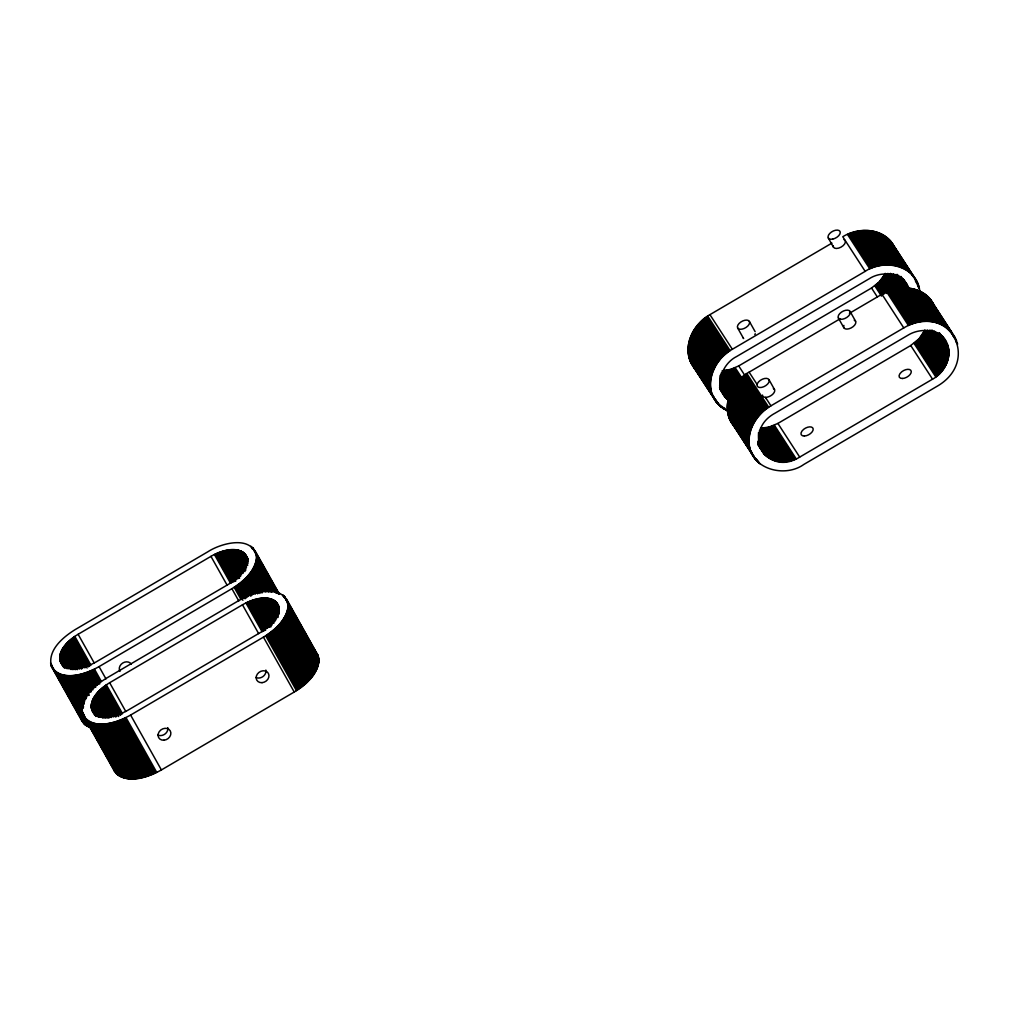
<?xml version="1.0" encoding="UTF-8"?>
<svg xmlns="http://www.w3.org/2000/svg" width="1009" height="1009" viewBox="0 0 1009 1009"><rect width="100%" height="100%" fill="white"/><g stroke="black" fill="none" stroke-linecap="round" stroke-linejoin="round"><path stroke-width="1.5" d="M245.553 554.546C251.821 566.743 238.288 578.334 228.892 584.047L96.057 661.967C86.143 667.428 70.756 673.192 61.461 663.783C55.192 651.587 68.726 639.996 78.122 634.283L210.944 556.363C221.488 550.157 241.428 543.851 247.861 558.645M277.084 602.991C283.352 615.187 269.819 626.791 260.423 632.492L127.588 710.412C117.675 715.873 102.287 721.637 92.992 712.228C86.724 700.044 100.257 688.441 109.653 682.727L242.475 604.807C252.691 598.955 271.408 592.51 278.623 605.741M256.551 557.7C253.436 534.455 221.475 542.892 207.942 551.721L75.107 629.641C62.899 637.221 47.133 650.401 51.459 666.533C61.902 682.702 85.614 674.176 99.071 666.608L231.906 588.688C243.144 581.764 255.05 571.662 256.551 557.7L276.516 593.292M288.082 606.157C284.967 582.899 253.007 591.337 239.474 600.178L106.639 678.086C94.43 685.666 78.664 698.846 82.99 714.977C93.433 731.147 117.145 722.621 130.602 715.053L263.437 637.133C274.675 630.209 286.581 620.119 288.082 606.157L318.882 661.046C317.394 675.008 305.475 685.098 294.237 692.023L161.402 769.943C148.033 777.346 125.974 785.506 114.421 771.153L82.99 714.977M318.882 661.046L317.885 655.144L314.467 650.49M728.082 411.306L721.309 407.232L716.63 402.541L693.524 367.049C680.709 349.253 692.212 324.204 709.932 314.657L831.921 243.106M716.63 402.541C702.794 384.858 714.296 358.939 732.357 349.278L865.192 271.358C884.25 258.09 917.95 265.834 919.842 291.979M736.381 428.674C718.345 411.962 729.595 382.26 749.119 372.157L839.942 318.894M749.056 440.391C749.346 425.975 758.743 412.921 770.939 405.82L903.774 327.9C949.431 300.922 981.694 360.982 936.667 386.523L803.832 464.443C783.804 478.846 747.82 468.264 749.056 440.391L727.237 406.728M945.748 341.282C937.954 328.593 919.615 327.862 907.898 335.253L775.063 413.173C741.161 431.347 766.272 477.951 799.708 457.09L932.543 379.17C947.527 371.299 955.22 349.404 942.305 336.035M782.29 461.845L760.471 428.182L768.896 427.148L777.889 423.427L910.723 345.507L919.073 338.734L924.383 330.864L946.202 364.526M733.934 387.317L723.138 370.644L730.63 369.395L738.702 365.926L871.524 288.006L879.217 281.952L884.779 274.208L894.743 289.583M849.427 313.32L881.954 294.237C898.678 283.378 926.161 286.001 934.473 306.206M914.495 277.576L892.057 242.967C880.882 227.656 857.852 227.34 842.767 236.737L865.192 271.358M51.459 666.533L82.044 721.208L85.424 725.042L90.457 727.64M900.936 276.403L909.248 289.217C904.014 272.884 882.27 270.172 869.317 278.698L736.482 356.618C720.943 364.4 712.959 388.969 728.864 400.548L719.732 386.447M696.387 370.404L693.524 367.049M749.119 372.157L757.229 384.631M930.588 299.585L955.372 337.876M929.15 297.907L951.701 332.402M928.394 297.113L956.292 339.869M937.399 311.125L934.876 307.24L935.242 308.287M939.909 315.01L942.431 318.894M944.109 321.48L947.464 326.651M949.986 330.536L956.696 340.903M927.586 296.343L949.406 330.006M952.862 335.467L954.552 338.065M926.766 295.599L948.586 329.262M955.712 340.424L957.39 343.01M925.909 294.893L947.728 328.556M956.002 341.496L957.68 344.082M890.695 241.239L916.79 281.322M925.013 294.212L946.833 327.875M889.963 240.407L917.711 283.315M889.194 239.612L913.132 276.655M914.797 279.216L918.114 284.349M924.093 293.569L945.912 327.231M888.399 238.843L910.837 273.452M916.828 282.835L918.48 285.396M887.567 238.099L910.004 272.72M915.491 281.334L918.808 286.455M923.159 292.951L944.979 326.613M886.709 237.392L909.147 272.001M917.433 284.967L919.098 287.54M922.188 292.37L944.008 326.033M885.826 236.711L908.251 271.333M917.686 286.064L919.35 288.624M921.192 291.815L943.011 325.478M884.906 236.068L907.343 270.677M883.96 235.45L906.397 270.059M920.17 291.311L941.99 324.974M882.989 234.87L905.426 269.479M919.123 290.819L940.943 324.482M881.992 234.315L904.43 268.936M918.051 290.378L939.871 324.04M880.971 233.811L903.408 268.419M916.967 289.961L938.786 323.637M879.924 233.319L902.361 267.94M915.857 289.596L937.676 323.258M878.864 232.877L901.289 267.486M877.78 232.474L900.205 267.082M914.734 289.255L936.554 322.918M913.586 288.952L935.406 322.615M876.67 232.095L899.095 266.704M875.547 231.755L897.972 266.363M912.426 288.688L934.246 322.35M874.399 231.452L896.837 266.061M911.253 288.46L933.073 322.123M942.129 336.035L943.806 338.62M940.413 334.244L947.552 344.99M939.429 332.831L947.817 345.772M873.239 231.187L895.677 265.796M940.514 334.912L948.069 346.566M910.068 288.271L931.887 321.934M939.051 333.134L948.283 347.373M939.24 333.954L948.46 348.193M903.761 279.518L907.167 284.727M872.066 230.96L894.491 265.569M903.017 278.888L905.224 282.066M938.547 333.487L948.624 349.026M903.156 279.468L930.689 321.783M937.84 333.033L948.75 349.858M902.008 278.484L908.655 288.738M937.096 332.579L948.838 350.703M870.881 230.771L893.306 265.38M902.248 279.19L900.583 276.63L908.869 289.545M936.314 332.138L948.901 351.561M900.747 277.538L929.478 321.669M936.352 332.995L948.939 352.418M900.066 277.084L907.545 288.624M869.67 230.62L892.107 265.228M898.54 275.356L906.839 288.183M906.435 287.931L928.255 321.594M934.675 331.267L948.939 353.276M898.628 276.201L906.107 287.742M933.804 330.838L948.901 354.146M868.459 230.506L890.897 265.115M897.051 274.322L906.17 288.599M897.064 275.356L927.019 321.556M933.741 331.709L948.851 355.017M896.232 274.927L904.543 287.754M931.975 329.993L948.75 355.887M867.236 230.43L889.673 265.039M895.374 274.511L925.783 321.556M931.849 330.864L948.637 356.757M895.311 275.381L903.623 288.208M866.012 230.393L888.437 265.001M930.866 330.447L948.485 357.627M893.558 273.691L924.534 321.594M929.844 330.019L948.296 358.51M864.776 230.393L887.201 265.014M893.444 274.562L902.576 288.662M929.63 330.889L948.094 359.381M892.461 274.158L923.285 321.682M928.545 330.473L947.842 360.251M863.527 230.43L885.965 265.052M891.439 273.754L901.415 289.129M927.435 330.044L947.577 361.108M900.217 288.133L922.037 321.795M890.405 273.338L900.369 288.725M862.279 230.506L884.716 265.127M927.132 330.902L947.274 361.979M890.152 274.208L900.129 289.596M898.969 288.284L920.788 321.947M925.972 330.46L946.946 362.836M861.03 230.632L883.455 265.241M889.055 273.792L899.032 289.179M887.92 273.376L919.527 322.136M924.774 330.019L946.593 363.681M859.769 230.784L882.207 265.392M887.592 274.234L897.569 289.621M896.459 288.7L918.278 322.363M858.52 230.973L880.958 265.581M886.406 273.805L896.37 289.192M923.967 331.709L945.786 365.372M885.183 273.363L895.16 288.751M923.525 332.529L945.345 366.191M895.21 288.965L917.03 322.628M857.259 231.2L879.697 265.808M923.058 333.348L944.878 367.011M893.961 289.268L915.781 322.93M856.01 231.465L878.448 266.073M884.338 275.028L894.302 290.415M922.567 334.156L944.386 367.818M883.859 275.848L914.532 323.271M922.037 334.95L943.856 368.613M854.762 231.767L877.199 266.376M883.367 276.655L891.679 289.482M921.494 335.732L943.314 369.408M891.477 289.987L913.296 323.649M853.526 232.108L875.951 266.717M882.85 277.45L891.161 290.277M920.927 336.514L942.747 370.177M890.253 290.39L912.06 324.053M882.307 278.244L890.606 291.059M920.334 337.271L942.154 370.934M852.29 232.486L874.715 267.095M881.727 279.014L889.206 290.542M889.03 290.844L910.85 324.507M919.716 338.015L941.536 371.678M851.054 232.89L873.491 267.511M881.134 279.77L888.614 291.298M919.073 338.734L940.893 372.397M887.819 291.324L909.639 324.986M849.83 233.344L872.268 267.953M880.516 280.515L887.996 292.042M918.404 339.453L940.224 373.116M879.873 281.234L886.52 291.487M886.621 291.841L908.441 325.503M917.723 340.147L939.543 373.809M848.619 233.823L871.057 268.432M879.217 281.952L886.697 293.48M917.017 340.815L938.837 374.478M847.421 234.34L869.859 268.949M878.524 282.646L885.17 292.9M916.286 341.471L938.105 375.134M877.817 283.315L884.464 293.569M915.541 342.114L937.361 375.777M877.098 283.97L883.745 294.224M914.785 342.732L936.604 376.395M876.354 284.614L882.169 293.581M914.003 343.325L935.822 376.988M881.954 294.237L903.774 327.9M875.585 285.232L882.232 295.486M874.803 285.824L881.462 296.091M910.723 345.507L932.543 379.17M871.524 288.006L877.351 296.974M770.939 405.82L765.44 397.344A6.71 3.683 -29.3 0 1 762.501 395.061M709.932 314.657L732.357 349.278M746.887 373.557L768.707 407.22M777.889 423.427L799.708 457.09M745.802 374.289L767.622 407.951M707.7 316.057L730.138 350.665M744.743 375.058L766.563 408.721M738.702 365.926L745.348 376.18M706.615 316.788L729.053 351.409M743.696 375.865L765.516 409.528M705.556 317.558L727.981 352.179M774.395 425.218L796.215 458.881M742.687 376.685L764.507 410.348M704.509 318.365L726.947 352.973M773.499 425.609L795.319 459.272M735.208 367.717L763.51 411.205M703.487 319.185L725.925 353.793M772.591 425.975L794.411 459.637M734.3 368.108L740.947 378.362M740.72 378.413L762.539 412.076M771.671 426.303L793.49 459.965M702.491 320.042L724.929 354.651M733.404 368.474L740.871 380.002M770.75 426.618L792.569 460.281M739.774 379.321L761.593 412.984M701.532 320.912L723.957 355.534M732.484 368.802L739.963 380.343M769.829 426.895L791.649 460.558M731.563 369.117L760.685 413.904M700.587 321.821L723.024 356.429M768.896 427.148L790.715 460.81M730.63 369.395L738.941 382.209M737.983 381.188L759.802 414.863M767.963 427.375L789.782 461.037M699.666 322.741L722.103 357.35M729.709 369.647L738.008 382.461M767.029 427.576L788.849 461.239M737.125 382.159L758.945 415.822M698.783 323.687L721.221 358.309M728.763 369.874L737.074 382.688M766.083 427.74L787.903 461.403M727.83 370.076L758.112 416.818M765.15 427.892L786.97 461.554M697.925 324.658L720.363 359.28M726.896 370.24L736.028 384.341M764.204 428.005L786.024 461.668M735.498 384.164L757.318 417.827M697.105 325.655L719.543 360.263M725.95 370.391L735.094 384.492M763.271 428.093L785.09 461.756M734.741 385.198L756.561 418.861M725.017 370.505L734.981 385.892M762.337 428.144L784.157 461.807M696.311 326.664L718.749 361.272M724.071 370.593L734.88 387.254M761.404 428.182L783.224 461.845M734.01 386.245L755.829 419.908M695.542 327.698L717.979 362.307M733.316 387.305L755.136 420.967M760.395 429.443L781.37 461.807M722.204 370.681L733.013 387.342M694.823 328.745L717.248 363.354M722.116 371.955L732.912 388.629M760.319 430.679L780.449 461.756M732.66 388.389L754.48 422.052M694.129 329.804L716.554 364.413M759.411 430.591L779.541 461.668M722.015 373.216L732.824 389.878M732.029 389.474L753.849 423.137M759.348 431.776L778.645 461.554M721.107 373.153L731.903 389.815M693.46 330.889L715.898 365.498M759.298 432.937L777.762 461.416M721.031 374.352L753.256 424.247M758.415 432.76L776.88 461.239M692.842 331.974L715.267 366.582M720.956 375.525L731.765 392.186M758.39 433.857L776.009 461.05M730.894 391.694L752.701 425.357M720.073 375.373L730.869 392.047M692.25 333.084L714.687 367.692M758.364 434.929L775.152 460.823M720.022 376.496L730.819 393.157M758.364 435.964L774.307 460.571M730.377 392.829L752.197 426.492M691.695 334.193L714.132 368.815M719.985 377.58L730.781 394.242M758.377 436.985L773.474 460.293M719.959 378.627L751.718 427.627M758.402 437.969L772.667 459.978M691.178 335.329L713.615 369.937M719.947 379.661L729.911 395.049M758.44 438.928L771.86 459.65M729.457 395.112L751.276 428.775M758.491 439.861L771.078 459.284M719.947 380.658L729.911 396.045M758.566 440.769L770.321 458.906M690.698 336.464L713.136 371.072M719.959 381.642L729.936 397.016M758.667 441.652L769.577 458.49M719.997 382.588L750.873 429.922M757.936 441.223L768.845 458.048M758.062 442.056L768.139 457.594M690.257 337.611L712.695 372.22M720.035 383.508L729.179 397.609M728.687 397.42L750.507 431.083M758.213 442.863L767.445 457.102M720.111 384.404L729.242 398.505M758.39 443.645L766.777 456.598M757.86 443.178L766.134 456.068M689.853 338.759L712.291 373.368M720.186 385.274L729.33 399.375M757.961 443.859L765.516 455.513M720.3 386.119L750.191 432.243M758.213 444.578L764.923 454.933M759.31 446.571L764.343 454.34M719.581 385.652L728.725 399.753M757.923 444.654L763.8 453.722M689.5 339.919L711.925 374.528M719.896 387.229L749.901 433.403M720.085 387.973L727.565 399.514M719.543 387.456L726.934 398.959M689.172 341.08L711.61 375.689M719.694 388.124L726.341 398.378M719.959 388.818L725.774 397.786M727.842 400.901L749.662 434.576M719.707 388.843L724.702 396.537M688.895 342.24L711.32 376.849M727.64 402.074L749.46 435.737M688.655 343.401L711.08 378.022M727.476 403.234L749.296 436.91M727.363 404.407L749.183 438.07M688.441 344.573L710.878 379.182M727.275 405.568L749.094 439.23M688.289 345.734L710.714 380.355M688.163 346.907L710.601 381.516M727.237 407.876L749.056 441.538M688.088 348.067L710.513 382.676M727.287 409.023L749.107 442.686M688.05 349.228L710.475 383.836M727.363 410.159L749.183 443.821M688.05 350.375L710.475 384.984M727.489 411.281L749.309 444.944M688.088 351.523L710.525 386.132M727.653 412.391L749.473 446.066M724.361 407.737L726.026 410.31M727.867 413.501L749.687 447.164M688.176 352.658L710.613 387.267M728.107 414.598L749.927 448.261M758.2 461.201L759.891 463.787M688.302 353.781L710.727 388.389M728.397 415.67L750.217 449.333M722.394 406.614L724.058 409.175M756.51 459.196L759.02 463.081M728.725 416.73L750.545 450.392M750.646 450.682L752.323 453.268M755.678 458.452L758.2 462.336M688.466 354.891L710.904 389.512M721.448 405.996L723.112 408.557M729.091 417.776L754.038 456.383M755.716 458.981L757.393 461.567M729.494 418.811L756.636 460.772M688.668 356L711.105 390.609M734.085 426.277L755.905 459.94M730.428 420.803L755.199 459.095M688.92 357.098L711.358 391.706M719.644 404.672L721.309 407.232M689.21 358.17L711.635 392.778M717.954 402.679L720.451 406.526M689.525 359.229L713.804 396.814M715.469 399.375L719.619 405.782M689.904 360.276L718.824 405.013M690.307 361.31L718.055 404.218M691.228 363.303L717.323 403.398M892.057 242.967L895.286 248.706M828.263 237.935L833.421 247.142M850.108 311.478A6.71 3.683 -29.3 0 1 842.767 319.159A6.71 3.683 -29.3 0 1 839.803 313.522A6.71 3.683 -29.3 0 1 850.108 311.478L855.607 321.278M838.34 317.961L843.852 327.761M749.384 321.43A6.71 3.683 -29.3 0 1 742.094 329.123A6.71 3.683 -29.3 0 1 739.055 323.511A6.71 3.683 -29.3 0 1 749.384 321.43L755.123 331.658M768.997 379.699A6.71 3.683 -29.3 0 1 761.694 387.38A6.71 3.683 -29.3 0 1 758.667 381.78A6.71 3.683 -29.3 0 1 768.997 379.699L774.496 389.499M737.642 327.95L743.381 338.179M766.209 398.706L765.705 397.344A6.71 3.683 -29.3 0 0 773.335 393.636A6.71 3.683 -29.3 0 0 773.373 388.503M286.455 598.955L317.885 655.144M284.74 596.622L318.377 656.506M284.223 596.105L286.531 600.216M287.754 602.335L318.554 657.225M283.668 595.6L287.515 602.461M287.893 603.067L318.693 657.956M283.075 595.121L284.614 597.87M288.006 603.811L318.806 658.7M282.457 594.679L283.996 597.416M288.07 604.58L318.869 659.47M288.095 605.362L318.894 660.252M288.032 606.964L318.831 661.854M287.943 607.784L318.743 662.661M287.805 608.604L318.604 663.493M254.924 550.51L279.506 594.314M253.209 548.177L279.077 594.238M287.641 609.449L318.44 664.338M252.691 547.66L254.23 550.397M255.756 553.134L278.497 593.582M252.136 547.155L255.214 552.629M256.362 554.622L278.635 594.314M287.426 610.306L318.226 665.196M256.475 555.366L277.21 592.333M250.926 546.222L252.464 548.972M256.538 556.136L277.273 593.09M287.187 611.164L317.986 666.054M256.563 556.918L276.529 592.497M286.897 612.034L317.696 666.924M256.5 558.507L275.697 592.737M256.412 559.327L274.839 592.182M286.581 612.904L317.381 667.794M256.273 560.159L273.943 591.64M286.215 613.787L317.015 668.677M256.109 561.004L273.01 591.123M285.824 614.67L316.624 669.56M255.895 561.862L272.796 591.968M255.655 562.719L271.787 591.463M285.383 615.566L316.183 670.455M255.365 563.59L271.497 592.333M284.916 616.461L315.716 671.351M276.39 602.146L278.698 606.27M255.05 564.46L270.412 591.842M275.583 601.389L279.077 607.241M275.142 601.023L279.001 607.885M284.412 617.357L315.212 672.246M254.684 565.343L269.277 591.35M274.675 600.696L279.304 608.919M274.183 600.368L278.812 608.604M273.679 600.078L279.064 609.676M283.87 618.252L314.669 673.142M254.293 566.226L268.886 592.233M273.136 599.787L279.291 610.773M272.569 599.535L278.736 610.508M271.989 599.296L278.913 611.643M283.289 619.16L314.089 674.037M253.852 567.121L267.675 591.753M271.383 599.081L279.077 612.804M282.684 620.056L313.484 674.945M253.385 568.017L266.439 591.287M270.753 598.879L279.216 613.976M244.859 553.701L247.937 559.175M270.097 598.703L278.572 613.8M244.052 552.932L247.899 559.781M243.61 552.579L247.457 559.427M252.881 568.912L265.935 592.182M269.428 598.551L277.904 613.649M282.041 620.951L312.84 675.841M243.144 552.238L247.76 560.462M242.652 551.923L248.037 561.509M268.747 598.425L277.98 614.885M242.147 551.62L247.52 561.206M252.338 569.808L264.623 591.715M281.36 621.847L312.159 676.736M241.605 551.343L247.747 562.303M268.041 598.312L278.043 616.146M241.037 551.091L247.949 563.413M267.309 598.223L278.093 617.432M240.457 550.851L247.369 563.173M251.758 570.703L263.286 591.236M280.653 622.73L311.453 677.619M239.852 550.637L247.533 564.321M266.565 598.148L277.349 617.369M251.153 571.611L262.668 592.144M239.221 550.435L247.672 565.494M265.808 598.11L276.592 617.319M279.909 623.625L310.709 678.515M238.565 550.258L247.016 565.317M265.039 598.085L276.592 618.668M237.897 550.107L246.347 565.166M250.509 572.507L262.025 593.04M279.14 624.495L309.94 679.385M237.216 549.968L246.436 566.402M264.257 598.085L275.798 618.668M249.828 573.402L260.587 592.56M236.51 549.867L246.499 567.651M263.45 598.097L275.772 620.056M235.778 549.779L245.767 567.562M278.345 625.378L309.145 680.268M249.122 574.285L259.868 593.456M262.643 598.148L274.952 620.106M235.034 549.703L245.792 568.874M261.81 598.211L274.902 621.544M277.513 626.248L308.313 681.138M234.277 549.665L245.805 570.199M248.378 575.168L258.367 592.964M233.508 549.64L245.036 570.173M260.978 598.299L274.07 621.62M276.655 627.106L307.455 681.996M247.609 576.051L257.598 593.847M232.726 549.64L245.01 571.535M260.12 598.4L273.981 623.108M231.919 549.653L244.216 571.561M259.275 598.539L273.136 623.234M275.772 627.951L306.572 682.841M246.814 576.934L256.021 593.355M231.111 549.703L243.396 571.598M258.405 598.69L272.266 623.385M274.864 628.796L305.664 683.686M230.279 549.766L243.333 573.036M245.982 577.791L255.201 594.225M257.535 598.854L272.165 624.937M229.447 549.855L242.501 573.125M256.652 599.056L271.282 625.126M273.931 629.629L304.731 684.506M245.124 578.662L253.574 593.708M228.602 549.955L241.655 573.226M255.769 599.27L271.169 626.715M227.744 550.094L241.567 574.726M244.241 579.507L252.691 594.566M272.972 630.436L303.772 685.325M254.873 599.51L270.286 626.955M226.874 550.246L240.697 574.878M243.333 580.352L251.783 595.398M271.989 631.243L302.788 686.133M253.991 599.762L269.39 627.207M226.003 550.409L240.596 576.416M242.4 581.171L250.85 596.231M253.095 600.04L268.495 627.484M270.98 632.038L301.779 686.927M225.121 550.611L239.713 576.618M252.187 600.33L267.599 627.775M224.238 550.826L239.6 578.195M241.441 581.991L249.122 595.688M269.958 632.82L300.758 687.709M251.291 600.645L266.691 628.09M223.342 551.053L238.717 578.434M240.457 582.798L248.138 596.483M268.911 633.576L299.711 688.466M222.459 551.318L237.821 578.687M250.396 600.986L265.796 628.43M249.5 601.339L265.67 630.158M221.564 551.595L236.926 578.964M239.448 583.593L247.129 597.278M267.852 634.32L298.651 689.21M220.656 551.885L236.03 579.267M248.605 601.717L264.774 630.537M238.427 584.362L246.108 598.06M266.767 635.052L297.567 689.942M219.76 552.2L235.892 580.944M247.709 602.108L263.879 630.928M237.38 585.132L245.061 598.816M218.865 552.541L234.996 581.285M246.827 602.512L262.996 631.331M265.67 635.758L296.469 690.648M217.969 552.894L234.101 581.638M236.32 585.876L243.232 598.198M245.944 602.941L262.113 631.76M217.074 553.273L233.205 582.016M235.236 586.607L242.917 600.292M263.437 637.133L294.237 692.023M216.178 553.664L232.31 582.407M215.295 554.067L231.427 582.811M234.138 587.314L241.05 599.636M214.412 554.496L230.544 583.24M242.475 604.807L258.657 633.627M231.906 588.688L238.818 601.011M210.944 556.363L227.075 585.106M130.602 715.053L161.402 769.943M109.653 682.727L125.822 711.547M99.071 666.608L105.983 678.918M125.974 717.55L156.773 772.427M78.122 634.283L94.253 663.027M106.336 684.834L122.505 713.653M124.801 718.118L155.6 773.008M105.541 685.388L121.711 714.208M123.615 718.66L154.415 773.55M104.759 685.956L120.929 714.776M94.442 669.093L101.354 681.416M103.99 686.549L120.159 715.356M122.417 719.177L153.229 774.067M74.805 636.389L90.936 665.133M103.233 687.142L118.646 714.586M93.269 669.661L100.181 681.983M121.231 719.682L152.031 774.571M74.01 636.944L90.142 665.688M102.502 687.734L118.671 716.554M92.084 670.216L99.765 683.9M120.033 720.149L150.833 775.038M73.228 637.511L89.36 666.255M101.783 688.352L117.183 715.797M90.886 670.733L98.579 684.417M101.089 688.97L116.489 716.415M118.835 720.603L149.635 775.492M72.459 638.092L88.59 666.848M71.702 638.684L87.077 666.066M100.408 689.601L115.808 717.046M89.7 671.237L97.381 684.922M117.637 721.019L148.437 775.908M70.971 639.29L87.102 668.034M99.74 690.244L114.37 716.314M88.502 671.704L96.183 685.388M116.439 721.422L147.238 776.312M99.096 690.888L113.727 716.958M70.252 639.908L85.614 667.277M98.478 691.531L112.34 716.239M69.558 640.526L84.92 667.908M87.304 672.158L95.754 687.205M115.24 721.788L146.04 776.678M97.873 692.187L111.734 716.894M68.877 641.156L83.47 667.163M86.106 672.574L94.556 687.634M114.042 722.129L144.855 777.018M97.305 692.855L111.167 717.55M68.208 641.8L82.801 667.807M96.75 693.511L109.842 716.844M112.857 722.444L143.669 777.334M84.907 672.965L93.358 688.024M67.565 642.443L82.158 668.45M96.221 694.179L109.313 717.513M66.947 643.086L81.54 669.093M111.684 722.734L142.483 777.624M83.709 673.344L92.929 689.765M95.704 694.848L108.795 718.181M66.342 643.742L80.178 668.387M95.224 695.516L107.547 717.475M110.511 722.986L141.31 777.876M82.511 673.684L91.731 690.106M65.774 644.398L79.597 669.043M94.77 696.197L107.093 718.156M109.338 723.226L140.15 778.116M65.219 645.066L78.273 668.336M81.325 673.999L91.315 691.796M94.341 696.866L105.895 717.449M93.938 697.547L105.478 718.131M64.69 645.735L77.743 669.005M108.19 723.428L138.99 778.317M80.152 674.289L90.129 692.086M93.547 698.215L104.331 717.424M64.172 646.403L77.239 669.673M93.206 698.884L103.977 718.093M107.042 723.592L137.842 778.481M63.693 647.072L75.99 668.98M78.979 674.542L88.956 692.338M92.878 699.552L102.88 717.386M63.239 647.753L75.524 669.648M105.907 723.743L136.72 778.633M92.576 700.221L102.59 718.055M77.807 674.769L89.334 695.302M92.311 700.877L101.543 717.336M62.81 648.421L74.325 668.954M104.797 723.857L135.597 778.746M92.071 701.532L100.534 716.63M62.407 649.09L73.922 669.623M76.659 674.983L88.174 695.504M91.857 702.188L100.32 717.273M62.016 649.771L72.774 668.929M103.687 723.945L134.5 778.834M91.668 702.832L99.374 716.554M61.675 650.439L72.421 669.598M75.511 675.147L87.039 695.68M91.516 703.462L99.21 717.185M102.603 723.995L133.402 778.885M91.39 704.093L98.314 716.44M61.347 651.108L71.336 668.904M91.289 704.723L98.214 717.071M74.376 675.298L86.673 697.194M91.226 705.329L97.381 716.314M61.044 651.764L71.034 669.56M101.531 724.033L132.343 778.923M91.176 705.934L96.574 715.545M60.78 652.432L69.999 668.853M91.176 706.527L96.561 716.138M91.188 707.12L95.817 715.343M73.266 675.412L86.32 698.682M100.484 724.021L131.284 778.91M60.54 653.088L68.99 668.147M91.239 707.687L95.855 715.923M91.315 708.242L95.943 716.478M60.326 653.731L68.776 668.79M91.567 709.327L93.875 713.451M91.731 709.844L94.808 715.343M72.156 675.5L85.223 698.77M99.45 723.995L130.249 778.885M60.136 654.374L67.817 668.072M59.985 655.018L67.666 668.702M71.071 675.551L84.907 700.196M98.441 723.932L129.24 778.822M59.859 655.648L66.771 667.971M59.758 656.266L66.67 668.589M97.457 723.844L128.257 778.734M59.695 656.884L65.837 667.832M69.999 675.576L84.605 701.596M59.645 657.49L65.03 667.075M59.645 658.082L65.017 667.668M96.486 723.73L127.285 778.62M59.657 658.663L64.273 666.886M68.953 675.576L84.315 702.958M59.708 659.243L64.488 668.135M59.783 659.798L63.63 666.646M95.54 723.579L126.339 778.469M60.035 660.882L63.1 666.356M60.199 661.399L63.277 666.873M67.918 675.551L84.05 704.295M94.619 723.403L125.419 778.292M93.723 723.201L124.536 778.09M66.909 675.488L83.041 704.232M92.866 722.961L123.666 777.851M65.926 675.399L83.583 706.88M92.021 722.696L122.821 777.586M64.954 675.286L83.394 708.129M91.214 722.406L122.013 777.296M64.008 675.135L82.448 707.99M90.432 722.091L121.231 776.98M89.687 721.75L120.487 776.64M63.088 674.958L82.297 709.176M88.956 721.372L119.768 776.262M62.192 674.744L82.17 710.336M88.275 720.968L119.075 775.858M87.619 720.552L118.419 775.442M61.335 674.516L84.378 715.583M87.001 720.098L117.801 774.988M86.408 719.619L117.208 774.508M82.183 712.152L85.26 717.639M86.799 720.388L88.338 723.138M89.877 725.875L92.185 729.999M96.814 738.222L98.352 740.972M102.968 749.208L104.507 751.945M106.046 754.694L107.585 757.444M60.49 674.252L116.653 774.004M82.511 713.603L116.136 773.487M59.682 673.962L89.637 727.35M58.9 673.646L88.855 727.035M58.156 673.293L88.111 726.682M57.425 672.927L87.392 726.316M56.744 672.524L86.698 725.912M56.088 672.108L86.042 725.484M50.538 662.963L52.077 665.7M55.47 671.653L85.424 725.042M54.877 671.174L84.832 724.563M51.421 665.082L56.025 673.293M57.563 676.03L59.102 678.767M60.628 681.504L62.936 685.615M67.553 693.826L69.079 696.563M70.617 699.3L72.156 702.037M73.695 704.774L75.234 707.511M76.76 710.248L78.298 712.985M50.791 664.439L84.277 724.058M50.98 665.158L83.76 723.529M114.421 771.153L112.983 767.042M82.044 721.208L80.745 717.828M895.689 249.74L896.055 250.787M120.008 671.401A6.71 5.613 -32.9 0 1 122.669 663.052A6.71 5.613 -32.9 0 1 131.334 664.187M265.859 670.077A6.71 5.613 -32.9 0 1 263.034 676.509A6.71 5.613 -32.9 0 1 255.92 677.48M167.771 727.615A6.71 5.613 -32.9 0 1 164.946 734.048A6.71 5.613 -32.9 0 1 157.833 735.019M844.054 239.625A6.71 3.683 -29.3 0 1 841.052 247.117A6.71 3.683 -29.3 0 1 833.207 245.654M755.211 333.714A6.71 3.683 -29.3 0 1 754.82 334.597M743.658 338.57A6.71 3.683 -29.3 0 1 743.28 337.952M854.245 320.168A6.71 3.683 -29.3 0 1 851.054 327.975A6.71 3.683 -29.3 0 1 843.89 325.402M262.05 682.664A6.71 5.613 -32.9 0 0 268.356 673.331A6.71 5.613 -32.9 0 0 257.282 674.176A6.71 5.613 -32.9 0 0 262.05 682.664M163.963 740.202A6.71 5.613 -32.9 0 0 170.256 730.869A6.71 5.613 -32.9 0 0 159.195 731.714A6.71 5.613 -32.9 0 0 163.963 740.202M832.715 239.108A6.71 3.683 -29.3 0 0 840.005 231.414A6.71 3.683 -29.3 0 0 829.688 233.508A6.71 3.683 -29.3 0 0 832.715 239.108M902.475 378.489A6.71 3.683 -29.3 0 0 911.266 371.426A6.71 3.683 -29.3 0 0 901.718 371.804A6.71 3.683 -29.3 0 0 902.475 378.489M804.387 436.027A6.71 3.683 -29.3 0 0 813.178 428.964A6.71 3.683 -29.3 0 0 803.631 429.342A6.71 3.683 -29.3 0 0 804.387 436.027"/></g></svg>
